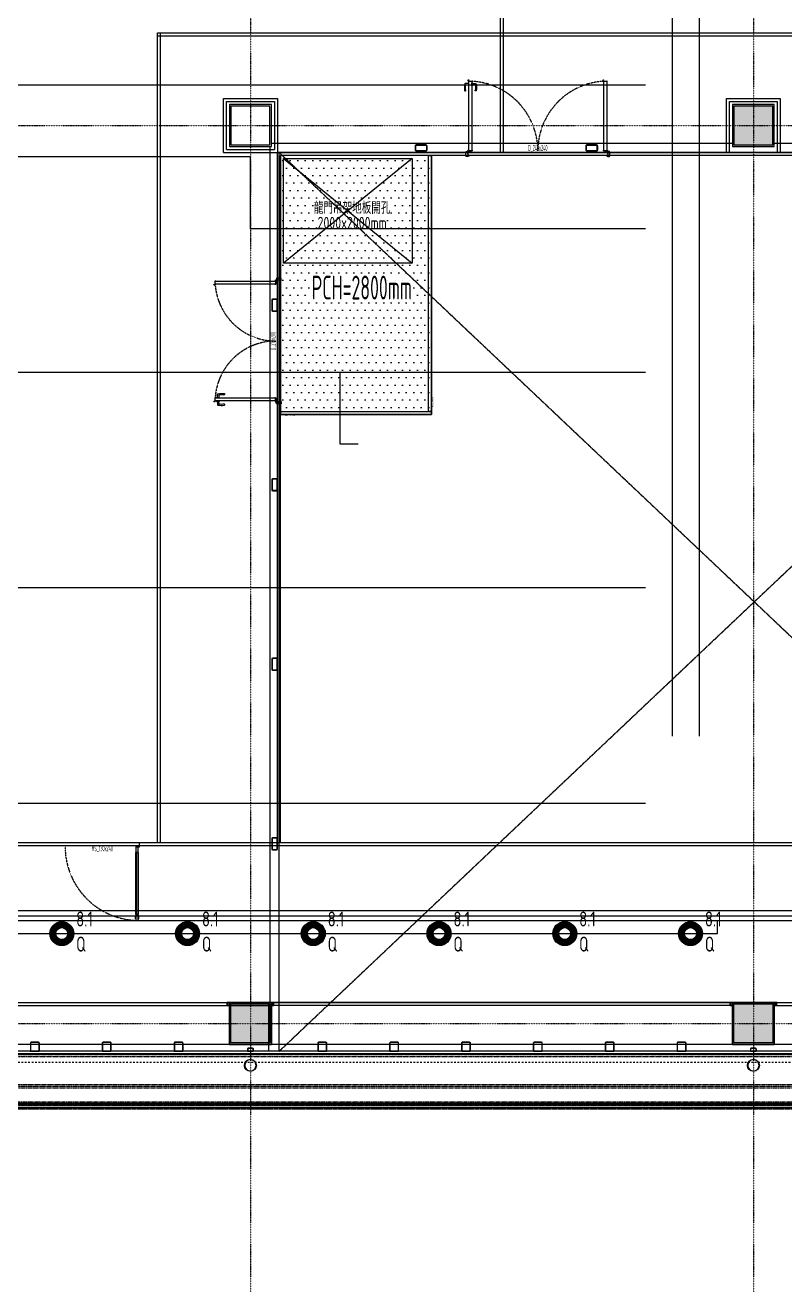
# Model space of a CAD drawing. Extents: x -32000 to 416743, y -254124 to 144214.
# Drawn here: x 197838 to 210525, y -4366 to 16676 of the extents above; entities that cross this region are included whole.
import ezdxf
from ezdxf.enums import TextEntityAlignment as Align

# ---------------------------------------------------------------- set-up
doc = ezdxf.new("R2010")
doc.units = 0
doc.header["$LTSCALE"] = 10
for name, pattern in [('H12PL4$0$JJP_三點線', [0.9, 0.3, -0.15, 0, -0.15, 0, -0.15, 0, -0.15]), ('H12PL4$0$JJP_虛線(退縮線、投影線、地下室範圍、非屬本工程、圖面分區)', [0.45, 0.3, -0.15]), ('X-F2-L30-FS-PIPE$0$CENTER2', [1.125, 0.75, -0.125, 0.125, -0.125]), ('XFDP30$0$HIDDEN', [0.3, 0.2, -0.1]), ('XFDP30$0$HIDDEN2', [0.1875, 0.125, -0.0625]), ('XFM7P40ICA$0$H12PL4$0$CENTERK1', [0.0983, 0.0833, -0.005, 0.005, -0.005]), ('XFM7P40ICA$0$H12PL4$0$DOTK1', [0.01, 0.005, -0.005]), ('XFM7P40ICA$0$H12PL4$0$JJP_三點線', [0.9, 0.3, -0.15, 0, -0.15, 0, -0.15, 0, -0.15]), ('XFM7P40ICA$0$H12PL4$0$JJP_虛線(退縮線、投影線、地下室範圍、非屬本工程、圖面分區)', [0.45, 0.3, -0.15]), ('XFM7P40ICA$0$H12PL4$0$TAI_虛線', [5.644, 2.822, -2.822])]:
    doc.linetypes.add(name, pattern=pattern)
for name, color, linetype in [('H12PL4$0$A-OBJE-MEP', 252, 'Continuous'), ('H12PL4$0$A-WALL-EX', 252, 'Continuous'), ('H12PL4$0$S-COL', 252, 'Continuous'), ('H12PL4$0$S-GRID', 252, 'Continuous'), ('X-F2-L30-FS-PIPE$0$F-SK-CEN', 1, 'X-F2-L30-FS-PIPE$0$CENTER2'), ('X-F2-L30-FS-PIPE$0$F-SK-LINE2', 2, 'Continuous'), ('X-F2-L30-FS-PIPE$0$F-SK-LINE3', 100, 'Continuous'), ('X-F2-L30-FS-PIPE$0$F-SK-LINE4', 140, 'Continuous'), ('X-F2-L30-FS-PIPE$0$F-SK-UP-QR-T68-K8.1', 40, 'Continuous'), ('XFDP30$0$A-Ceiling (50K)', 9, 'Continuous'), ('XFDP30$0$A-CR-TT2', 1, 'Continuous'), ('XFDP30$0$A-Door (50K)', 2, 'Continuous'), ('XFDP30$0$A-Floor Opening', 9, 'Continuous'), ('XFDP30$0$A-Partition-Col (50K)', 1, 'Continuous'), ('XFDP30$0$A-W-P1S (50K)', 2, 'Continuous'), ('XFDP30$0$A-W-P1S (50K_Temporary)', 2, 'XFDP30$0$HIDDEN2'), ('XFDP30$0$A-W-P1S (8K)', 2, 'Continuous'), ('XFDP30$0$A-W-P2D (50K)', 2, 'Continuous'), ('XFDP30$0$A-W-P2D (8K)', 2, 'Continuous'), ('XFDP30$0$A-W-P2D (8K於 50K時拆除)', 2, 'Continuous'), ('XFDP30$0$A-W-P2D_H-2.8m (50K)', 2, 'Continuous'), ('XFDP30$0$A-W-R1 (Rockwool) (50K)', 2, 'Continuous'), ('XFM7P40ICA$0$H12PL4$0$A-OBJE-MEP', 252, 'Continuous'), ('XFM7P40ICA$0$H12PL4$0$A-ROOF', 252, 'Continuous'), ('XFM7P40ICA$0$H12PL4$0$A-WALL-EX', 252, 'Continuous'), ('XFM7P40ICA$0$H12PL4$0$Hattch', 252, 'Continuous'), ('XFM7P40ICA$0$H12PL4$0$L40_19_DRAN', 252, 'Continuous'), ('XFM7P40ICA$0$H12PL4$0$L40_19_SIAGE1', 252, 'Continuous'), ('XFM7P40ICA$0$H12PL4$0$L40_19_SIAGE3', 252, 'Continuous'), ('XFM7P40ICA$0$H12PL4$0$L40_19_STEEL2', 252, 'Continuous'), ('XFM7P40ICA$0$H12PL4$0$L40_19_STEEL3', 252, 'Continuous'), ('XFM7P40ICA$0$H12PL4$0$L40_19_SUGATA3', 252, 'Continuous'), ('XFM7P40ICA$0$H12PL4$0$L40_19_SUGATAD', 252, 'Continuous'), ('XFM7P40ICA$0$H12PL4$0$S-COL', 252, 'Continuous'), ('XFM7P40ICA$0$H12PL4$0$S-GRID', 252, 'Continuous')]:
    doc.layers.add(name, color=color, linetype=linetype)
doc.layers.add('XFDP30$0$A-Area (50K)', color=7, linetype='Continuous', plot=False)
doc.styles.add('X-F2-L30-FS-PIPE$0$aa-txt', font='isocp.shx', dxfattribs={"bigfont": 'chineset.shx'})
doc.styles.add('XFDP30$0$AA-TXT', font='isocp.shx', dxfattribs={"width": 0.8, "bigfont": 'china.shx'})

# ---------------------------------------------------------------- blocks, each defined once
blk = doc.blocks.new('H12PL4')
at = {"layer": 'H12PL4$0$A-OBJE-MEP', "lineweight": 0, "flags": 128}
for points in [[(201695, -700, 1), (201505, -700, 1)], [(210095, -700, 1), (209905, -700, 1)]]:
    blk.add_lwpolyline(points, format="xyb", close=True, dxfattribs=at)
at = {"layer": 'H12PL4$0$A-OBJE-MEP', "lineweight": 0}
for centre in [(201600, -700), (210000, -700)]:
    blk.add_circle(centre, 100, dxfattribs=at)
at = {"layer": 'H12PL4$0$A-WALL-EX', "lineweight": 0}
blk.add_line((243100, -465), (151700, -465), dxfattribs=at)
at = {"layer": 'H12PL4$0$A-WALL-EX', "linetype": 'H12PL4$0$JJP_虛線(退縮線、投影線、地下室範圍、非屬本工程、圖面分區)', "lineweight": 0}
for p, q in [((151700, -550), (243100, -550)), ((151700, -1050), (243100, -1050)), ((151700, -1330), (243100, -1330)), ((151700, -1345), (243100, -1345)), ((151700, -1365), (243100, -1365))]:
    blk.add_line(p, q, dxfattribs=at)
at = {"layer": 'H12PL4$0$A-WALL-EX', "lineweight": 0, "flags": 128}
for points in [[(243100, -350), (151700, -350)], [(151700, -500), (243100, -500)], [(151700, -500), (243100, -500)], [(185050, -500), (243100, -500)], [(151700, -1400), (243100, -1400)]]:
    blk.add_lwpolyline(points, dxfattribs=at)
at = {"layer": 'H12PL4$0$A-WALL-EX', "linetype": 'H12PL4$0$JJP_虛線(退縮線、投影線、地下室範圍、非屬本工程、圖面分區)', "lineweight": 0, "flags": 128}
for points in [[(243100, -520), (151682.5, -520)], [(243100, -525), (151700, -525)], [(151700, -1075), (243100, -1075)], [(151682.5, -1345), (243100, -1345)], [(243100, -1315), (151700, -1315)], [(243100, -1365), (151700, -1365)], [(151700, -1400), (243100, -1400)], [(151700, -1415), (243100, -1415)]]:
    blk.add_lwpolyline(points, dxfattribs=at)
at = {"layer": 'H12PL4$0$S-COL', "lineweight": 0, "flags": 128}
for points in [[(201250, 14650), (201950, 14650), (201950, 15350), (201250, 15350)], [(209650, 14650), (210350, 14650), (210350, 15350), (209650, 15350)]]:
    blk.add_lwpolyline(points, close=True, dxfattribs=at)
for points in [[(201950, -350), (201950, 350), (201250, 350), (201250, -350)], [(210350, -350), (210350, 350), (209650, 350), (209650, -350)]]:
    blk.add_lwpolyline(points, dxfattribs=at)
at = {"layer": 'H12PL4$0$S-GRID', "linetype": 'H12PL4$0$JJP_三點線', "lineweight": 0}
for p, q in [((201600, 128250), (201600, -28000)), ((210000, 128250), (210000, -28000)), ((-29000, 15000), (289600, 15000)), ((-29000, 0), (289600, 0))]:
    blk.add_line(p, q, dxfattribs=at)
blk = doc.blocks.new('XFDP30$0$TP1-50-Partition_Col-side')
blk.add_lwpolyline([(-2.5, -4), (-2.5, -3.9), (-2.6, -3.9), (-2.5, -3), (-2.5, -0.3), (-2.4, -0.2), (-0.7, -0.2), (-0.5, -0.2), (-0.1, -0.2), (0, -0.2), (0, -0.2), (0.5, -0.2), (0.6, -0.2), (2.4, -0.2), (2.5, -0.3), (2.5, -3), (2.6, -3.9), (2.5, -3.9), (2.5, -4), (2.7, -4), (2.7, 0), (-2.7, 0), (-2.7, -4)], close=True)
for points in [[(-1.6, -2.1), (-2.3, -2.1, 0.414213), (-2.4, -2.2), (-2.4, -3.6), (-2.5, -3.6), (-2.5, -2.2, -0.414213), (-2.3, -2), (-1.6, -2), (-1.6, -2.1)], [(1.6, -2.1), (2.3, -2.1, -0.414213), (2.4, -2.2), (2.4, -3.6), (2.5, -3.6), (2.5, -2.2, 0.414213), (2.3, -2), (1.6, -2), (1.6, -2.1)]]:
    blk.add_lwpolyline(points, format="xyb")
blk.add_lwpolyline([(2.2, -3.6), (-2.2, -3.6, -0.414214), (-2.3, -3.5), (-2.3, -2.6, -0.414214), (-2.2, -2.5), (-1.3, -2.5, 0.414214), (-1.1, -2.3), (-1.1, -2.2, 0.414214), (-1.3, -2.1), (-1.9, -2.1), (-1.9, -2.1), (-1.3, -2.1, -0.414214), (-1.2, -2.2), (-1.2, -2.3, -0.414214), (-1.3, -2.4), (-2.2, -2.4, 0.414214), (-2.4, -2.6), (-2.4, -3.5, 0.414214), (-2.2, -3.6), (2.2, -3.6, 0.414214), (2.4, -3.5), (2.4, -2.6, 0.414214), (2.2, -2.4), (1.3, -2.4, -0.414214), (1.2, -2.3), (1.2, -2.2, -0.414214), (1.3, -2.1), (1.9, -2.1), (1.9, -2.1), (1.3, -2.1, 0.414214), (1.1, -2.2), (1.1, -2.3, 0.414214), (1.3, -2.5), (2.2, -2.5, -0.414214), (2.3, -2.6), (2.3, -3.5, -0.414214)], format="xyb", close=True)
blk = doc.blocks.new('XFDP30$0$Door-D240')
for p, q in [((10, 119), (10.8, 119)), ((10, 114.1), (10, 119)), ((10.8, 114.1), (10, 114.1)), ((10.8, 119), (10.8, 114.1)), ((10.8, 117.7), (14.8, 117.7)), ((14.8, 115.5), (10.8, 115.5)), ((14.8, 117.7), (16.2, 117.6))]:
    blk.add_line(p, q)
for points in [[(4.2, 117.7), (0.2, 117.7), (-1.2, 117.6, 0.327495), (-2, 116.9, 0.089847), (-2.2, 106.2, 1.144881), (-0.3, 106.6, -0.137079), (-0.3, 114.9, -0.349357), (0.2, 115.5), (4.2, 115.5)], [(4.1, 121.6), (4.1, 123.4), (4.1, 121.6), (10.7, 121.6), (10.7, 121.5), (10.3, 121.5), (10.3, 120.4, -0.414214), (10.2, 120.3), (10, 120.3), (10, 120.4), (10.1, 120.4), (10.1, 121.4), (10, 121.4), (10, 5.5), (10.1, 5.5), (10.1, 6.5), (10, 6.5), (10, 6.6), (10.2, 6.6, -0.414214), (10.3, 6.5), (10.3, 5.4, -0.414214), (10.2, 5.3), (4.8, 5.3, -0.414214), (4.7, 5.4), (4.7, 6.5, -0.414214), (4.8, 6.6), (5, 6.6), (5, 6.5), (4.9, 6.5), (4.9, 5.5), (5, 5.5), (5, 121.4), (4.9, 121.4), (4.9, 120.4), (5, 120.4), (5, 120.3), (4.8, 120.3, -0.414214), (4.7, 120.4), (4.7, 121.4), (3.9, 121.4, -0.414214), (3.9, 121.4), (3.9, 123.6, -0.414214), (3.9, 123.7), (4.7, 123.7), (4.7, 123.4), (4.1, 123.4)], [(229.1, 121.6), (229.1, 123.4), (229.1, 121.6), (235.7, 121.6), (235.7, 121.5), (235.3, 121.5), (235.3, 120.4, -0.414214), (235.2, 120.3), (235, 120.3), (235, 120.4), (235.1, 120.4), (235.1, 121.4), (235, 121.4), (235, 5.5), (235.1, 5.5), (235.1, 6.5), (235, 6.5), (235, 6.6), (235.2, 6.6, -0.414214), (235.3, 6.5), (235.3, 5.4, -0.414214), (235.2, 5.3), (229.8, 5.3, -0.414214), (229.7, 5.4), (229.7, 6.5, -0.414214), (229.8, 6.6), (230, 6.6), (230, 6.5), (229.9, 6.5), (229.9, 5.5), (230, 5.5), (230, 121.4), (229.9, 121.4), (229.9, 120.4), (230, 120.4), (230, 120.3), (229.8, 120.3, -0.414214), (229.7, 120.4), (229.7, 121.4), (228.9, 121.4, -0.414214), (228.9, 121.4), (228.9, 123.6, -0.414214), (228.9, 123.7), (229.7, 123.7), (229.7, 123.4), (229.1, 123.4)], [(4.7, -2.1, 0.306748), (4.5, -1.7), (4.1, -1.7, 0.306748), (3.9, -2.1), (4, -2.1, -0.414214), (4.1, -2.2), (4.1, -2.2), (4, -2.2), (4, -2.9), (4.6, -2.9), (4.6, -2.2), (4.5, -2.2), (4.5, -2.2, -0.414214), (4.6, -2.1), (4.7, -2.1), (4.8, -2.1, -0.414214), (5, -2.3), (5, -2.9, -0.320245), (4.7, -3.4), (3, -4), (0.6, -4, -0.414214), (0, -3.4), (0, 3.4, -0.414214), (0.6, 4), (3, 4), (3, 0), (3, -1.4, 0.414214), (3.7, -2.1), (3.9, -2.1)], [(235.3, -2.1, -0.306748), (235.5, -1.7), (235.9, -1.7, -0.306748), (236.1, -2.1), (236, -2.1, 0.414214), (235.9, -2.2), (235.9, -2.2), (236, -2.2), (236, -2.9), (235.4, -2.9), (235.4, -2.2), (235.5, -2.2), (235.5, -2.2, 0.414214), (235.4, -2.1), (235.3, -2.1), (235.2, -2.1, 0.414214), (235, -2.3), (235, -2.9, 0.320245), (235.3, -3.4), (237, -4), (239.4, -4, 0.414214), (240, -3.4), (240, 3.4, 0.414214), (239.4, 4), (237, 4), (237, 0), (237, -1.4, -0.414214), (236.3, -2.1), (236.1, -2.1)]]:
    blk.add_lwpolyline(points, format="xyb")
blk.add_lwpolyline([(5, 114.1), (5, 119), (4.2, 119), (4.2, 114.1)], close=True)
at = {"ltscale": 500}
for points in [[(3.3, 0.1), (3.3, 4.6), (3, 4.6), (3, 0.1)], [(8.5, 5.3), (4, 5.3), (4, 5.5), (8.5, 5.5)], [(231.5, 5.3), (236, 5.3), (236, 5.5), (231.5, 5.5)], [(236.7, 0.1), (236.7, 4.6), (237, 4.6), (237, 0.1)]]:
    blk.add_lwpolyline(points, close=True, dxfattribs=at)
at = {"linetype": 'XFDP30$0$HIDDEN', "ltscale": 0.1}
for centre, start, end in [((3.5, 5.1), 0, 85.9993), ((236.5, 5.1), 94.0007, 180)]:
    blk.add_arc(centre, 116.5, start, end, dxfattribs=at)
at = {"extrusion": (0, 0, -1)}
for centre, major_axis, start_param, end_param in [((14.7, 114.9), (0.417, 0.417), -0.669314, 0.675093), ((16.2, 106.3), (0.707, 0.707), 0.872811, 4.284184), ((0.4, 110.8), (10.9, 10.9), 0.51383, 1.058752), ((16.1, 116.7), (-0.624, 0.624), 0.866962, 2.13291), ((-12.5, 110.9), (21.3, 21.3), 0.585307, 0.943734)]:
    blk.add_ellipse(centre, major_axis=major_axis, ratio=1, start_param=start_param, end_param=end_param, dxfattribs=at)
at = {"ltscale": 500, "extrusion": (0, 0, -1)}
blk.add_ellipse((3.5, 5.1), major_axis=(0.495, 0.495), ratio=1, start_param=3.926991, end_param=10.210176, dxfattribs=at)
at = {"ltscale": 500}
blk.add_ellipse((236.5, 5.1), major_axis=(-0.495, 0.495), ratio=1, start_param=3.926991, end_param=10.210176, dxfattribs=at)
at = {"color": 9, "style": 'XFDP30$0$AA-TXT', "width": 0.45}
blk.add_attdef('240X240', text='', height=10, dxfattribs=at).set_placement((120, 10.1), align=Align.MIDDLE_CENTER)
blk = doc.blocks.new('*U546')
blk.add_lwpolyline([(0, 0), (0, 2.525), (0.05, 2.525), (0.05, 0)], close=True)
at = {"color": 15, "style": 'XFDP30$0$AA-TXT', "width": 0.8}
for tag, p in [('編號', (0.035, 0.07)), ('高度', (0.065, 0.07))]:
    blk.add_attdef(tag, text='', height=0.025, rotation=90, dxfattribs=at).set_placement(p, align=Align.MIDDLE_LEFT)
blk = doc.blocks.new('*U545')
blk.add_lwpolyline([(0, 0), (0, 4.275), (0.05, 4.275), (0.05, 0)], close=True)
at = {"color": 15, "style": 'XFDP30$0$AA-TXT', "width": 0.8}
for tag, p in [('編號', (0.035, 0.07)), ('高度', (0.065, 0.07))]:
    blk.add_attdef(tag, text='', height=0.025, rotation=90, dxfattribs=at).set_placement(p, align=Align.MIDDLE_LEFT)
blk = doc.blocks.new('XFDP30$0$Door-D210')
for p, q in [((10, 104), (10.8, 104)), ((10, 99.1), (10, 104)), ((10.8, 99.1), (10, 99.1)), ((10.8, 104), (10.8, 99.1)), ((10.8, 102.7), (14.8, 102.7)), ((14.8, 100.5), (10.8, 100.5)), ((14.8, 102.7), (16.2, 102.6))]:
    blk.add_line(p, q)
for points in [[(4.1, 106.6), (4.1, 108.4), (4.1, 106.6), (10.7, 106.6), (10.7, 106.5), (10.3, 106.5), (10.3, 105.4, -0.414214), (10.2, 105.3), (10, 105.3), (10, 105.4), (10.1, 105.4), (10.1, 106.4), (10, 106.4), (10, 5.5), (10.1, 5.5), (10.1, 6.5), (10, 6.5), (10, 6.6), (10.2, 6.6, -0.414214), (10.3, 6.5), (10.3, 5.4, -0.414214), (10.2, 5.3), (4.8, 5.3, -0.414214), (4.7, 5.4), (4.7, 6.5, -0.414214), (4.8, 6.6), (5, 6.6), (5, 6.5), (4.9, 6.5), (4.9, 5.5), (5, 5.5), (5, 106.4), (4.9, 106.4), (4.9, 105.4), (5, 105.4), (5, 105.3), (4.8, 105.3, -0.414214), (4.7, 105.4), (4.7, 106.4), (3.9, 106.4, -0.414214), (3.9, 106.4), (3.9, 108.6, -0.414214), (3.9, 108.7), (4.7, 108.7), (4.7, 108.4), (4.1, 108.4)], [(199.1, 106.6), (199.1, 108.4), (199.1, 106.6), (205.7, 106.6), (205.7, 106.5), (205.3, 106.5), (205.3, 105.4, -0.414214), (205.2, 105.3), (205, 105.3), (205, 105.4), (205.1, 105.4), (205.1, 106.4), (205, 106.4), (205, 5.5), (205.1, 5.5), (205.1, 6.5), (205, 6.5), (205, 6.6), (205.2, 6.6, -0.414214), (205.3, 6.5), (205.3, 5.4, -0.414214), (205.2, 5.3), (199.8, 5.3, -0.414214), (199.7, 5.4), (199.7, 6.5, -0.414214), (199.8, 6.6), (200, 6.6), (200, 6.5), (199.9, 6.5), (199.9, 5.5), (200, 5.5), (200, 106.4), (199.9, 106.4), (199.9, 105.4), (200, 105.4), (200, 105.3), (199.8, 105.3, -0.414214), (199.7, 105.4), (199.7, 106.4), (198.9, 106.4, -0.414214), (198.9, 106.4), (198.9, 108.6, -0.414214), (198.9, 108.7), (199.7, 108.7), (199.7, 108.4), (199.1, 108.4)], [(4.2, 102.7), (0.2, 102.7), (-1.2, 102.6, 0.327495), (-2, 101.9, 0.089847), (-2.2, 91.2, 1.144881), (-0.3, 91.6, -0.137079), (-0.3, 99.9, -0.349357), (0.2, 100.5), (4.2, 100.5)], [(4.7, -2.1, 0.306748), (4.5, -1.7), (4.1, -1.7, 0.306748), (3.9, -2.1), (4, -2.1, -0.414214), (4.1, -2.2), (4.1, -2.2), (4, -2.2), (4, -2.9), (4.6, -2.9), (4.6, -2.2), (4.5, -2.2), (4.5, -2.2, -0.414214), (4.6, -2.1), (4.7, -2.1), (4.8, -2.1, -0.414214), (5, -2.3), (5, -2.9, -0.320245), (4.7, -3.4), (3, -4), (0.6, -4, -0.414214), (0, -3.4), (0, 3.4, -0.414214), (0.6, 4), (3, 4), (3, 0), (3, -1.4, 0.414214), (3.7, -2.1), (3.9, -2.1)], [(205.3, -2.1, -0.306748), (205.5, -1.7), (205.9, -1.7, -0.306748), (206.1, -2.1), (206, -2.1, 0.414214), (205.9, -2.2), (205.9, -2.2), (206, -2.2), (206, -2.9), (205.4, -2.9), (205.4, -2.2), (205.5, -2.2), (205.5, -2.2, 0.414214), (205.4, -2.1), (205.3, -2.1), (205.2, -2.1, 0.414214), (205, -2.3), (205, -2.9, 0.320245), (205.3, -3.4), (207, -4), (209.4, -4, 0.414214), (210, -3.4), (210, 3.4, 0.414214), (209.4, 4), (207, 4), (207, 0), (207, -1.4, -0.414214), (206.3, -2.1), (206.1, -2.1)]]:
    blk.add_lwpolyline(points, format="xyb")
blk.add_lwpolyline([(5, 99.1), (5, 104), (4.2, 104), (4.2, 99.1)], close=True)
at = {"ltscale": 500}
for points in [[(3.3, 0.1), (3.3, 4.6), (3, 4.6), (3, 0.1)], [(8.5, 5.3), (4, 5.3), (4, 5.5), (8.5, 5.5)], [(201.5, 5.3), (206, 5.3), (206, 5.5), (201.5, 5.5)], [(206.7, 0.1), (206.7, 4.6), (207, 4.6), (207, 0.1)]]:
    blk.add_lwpolyline(points, close=True, dxfattribs=at)
at = {"linetype": 'XFDP30$0$HIDDEN', "ltscale": 0.1}
for centre, start, end in [((3.5, 5.1), 0, 85.2787), ((206.5, 5.1), 95.1453, 180)]:
    blk.add_arc(centre, 101.5, start, end, dxfattribs=at)
at = {"extrusion": (0, 0, -1)}
for centre, major_axis, start_param, end_param in [((14.7, 99.9), (-0.417, 0.417), 0.901482, 2.245889), ((16.2, 91.3), (0.707, 0.707), 0.872811, 4.284184), ((0.4, 95.8), (10.9, 10.9), 0.51383, 1.058752), ((16.1, 101.7), (-0.624, 0.624), 0.866962, 2.13291), ((-12.5, 95.9), (21.3, 21.3), 0.585307, 0.943734)]:
    blk.add_ellipse(centre, major_axis=major_axis, ratio=1, start_param=start_param, end_param=end_param, dxfattribs=at)
at = {"ltscale": 500, "extrusion": (0, 0, -1)}
blk.add_ellipse((3.5, 5.1), major_axis=(0.495, 0.495), ratio=1, start_param=3.926991, end_param=10.210176, dxfattribs=at)
at = {"ltscale": 500}
blk.add_ellipse((206.5, 5.1), major_axis=(-0.495, 0.495), ratio=1, start_param=3.926991, end_param=10.210176, dxfattribs=at)
at = {"color": 9, "style": 'XFDP30$0$AA-TXT', "width": 0.45}
blk.add_attdef('210X000', text='', height=10, dxfattribs=at).set_placement((105, 10.1), align=Align.MIDDLE)
blk = doc.blocks.new('XFDP30$0$GAD2205')
blk.add_lwpolyline([(0, 1), (0, 1), (-18, 1, -0.414214), (-18, 2), (-18, 3, -0.414214), (-18, 3), (-14, 3, 0.414214), (-13, 4), (-13, 4, 0.414214), (-14, 4), (-18, 4, -0.414214), (-18, 5), (-18, 12, -0.414214), (-18, 12), (-18, 12, 0.414214), (-18, 12), (-18, 14, 0.72636), (-19, 14), (-19, 13, 0.158507), (-19, 13), (-19, 0, 0.414214), (-19, 0), (19, 0, 0.414214), (19, 0), (19, 13, 0.158507), (19, 13), (19, 14, 0.72636), (18, 14), (18, 12, 0.414214), (18, 12, -0.414214), (18, 12), (18, 5, -0.414214), (18, 4), (14, 4, 0.414214), (13, 4), (13, 4, 0.414214), (14, 3), (18, 3, -0.414214), (18, 3), (18, 2, -0.414214), (18, 1), (0, 1)], format="xyb", close=True)
blk = doc.blocks.new('XFDP30$0$Door-S130a')
for p, q in [((8.8, 120.4), (8.8, 125.3)), ((8.8, 125.3), (9.6, 125.3)), ((9.6, 120.4), (8.8, 120.4)), ((9.6, 125.3), (9.6, 120.4))]:
    blk.add_line(p, q)
at = {"ltscale": 5}
for points in [[(8.8, 117.8), (8.8, 127.9), (4.8, 127.9), (4.8, 117.8)], [(5, 117.5), (5, 14.8), (5, 14.8), (5, 117.5)], [(8.6, 14.8), (8.5, 14.8), (8.5, 117.5), (8.6, 117.5)], [(8.8, 4.3), (8.8, 14.4), (4.8, 14.4), (4.8, 4.3)]]:
    blk.add_lwpolyline(points, close=True, dxfattribs=at)
blk.add_lwpolyline([(4.8, 120.4), (4.8, 125.3), (4, 125.3), (4, 120.4)], close=True)
blk.add_lwpolyline([(4.8, 117.9), (4.8, 116.7, 0.158507), (4.9, 116.7), (4.9, 116.5, 0.72636), (5, 116.6), (5, 116.7, 0.414214), (5, 116.7, -0.414214), (4.9, 116.8), (4.9, 117.5, -0.414214), (5, 117.5), (5.4, 117.5, 0.414214), (5.4, 117.5), (5.4, 117.6, 0.414214), (5.4, 117.6), (5, 117.6, -0.414214), (4.9, 117.6), (4.9, 117.8, -0.414214), (5, 117.8), (6.8, 117.8), (6.8, 117.8), (6.8, 117.8), (8.6, 117.8, -0.414214), (8.6, 117.8), (8.6, 117.6, -0.414214), (8.6, 117.6), (8.2, 117.6, 0.414214), (8.1, 117.6), (8.1, 117.5, 0.414214), (8.2, 117.5), (8.6, 117.5, -0.414214), (8.6, 117.5), (8.6, 116.8, -0.414214), (8.6, 116.7), (8.6, 116.7, 0.414214), (8.6, 116.7), (8.6, 116.6, 0.72636), (8.6, 116.5), (8.7, 116.7, 0.158507), (8.7, 116.7), (8.7, 117.9, 0.414214), (8.7, 117.9), (4.9, 117.9, 0.414214)], format="xyb", close=True, dxfattribs=at)
at = {"ltscale": 500}
for points in [[(3.2, -0.6), (3.2, 3.9), (3, 3.9), (3, -0.6)], [(8.5, 4.8), (4, 4.8), (4, 4.6), (8.5, 4.6)]]:
    blk.add_lwpolyline(points, close=True, dxfattribs=at)
at = {"linetype": 'XFDP30$0$HIDDEN', "ltscale": 0.1}
blk.add_arc((3.4, 4.4), 123.6, 0, 86.7594, dxfattribs=at)
at = {"ltscale": 500, "extrusion": (0, 0, -1)}
blk.add_ellipse((3.4, 4.4), major_axis=(-0.495, 0.495), ratio=1, start_param=5.497787, end_param=11.780972, dxfattribs=at)
at = {"ltscale": 5, "xscale": 0.1000000000058208, "yscale": 0.1000000000058208, "zscale": 0.1000000000058208}
blk.add_blockref('XFDP30$0$GAD2205', (6.8, 14.3), dxfattribs=at)
at = {"color": 9, "style": 'XFDP30$0$AA-TXT', "width": 0.45}
blk.add_attdef('130X240', text='', height=10, dxfattribs=at).set_placement((65, 10), align=Align.MIDDLE_CENTER)
blk = doc.blocks.new('XFDP30')
at = {"layer": 'XFDP30$0$A-Ceiling (50K)'}
h = blk.add_hatch(dxfattribs=at)
h.set_pattern_fill('DOTS', color=256, scale=2000)
h.set_pattern_definition([(0, (98140, -94584.96), (62.5, 125), [0, -125])])
h.paths.add_polyline_path([(204625, 10175), (204625, 14500), (202100, 14500), (202100, 10175)])
at = {"layer": 'XFDP30$0$A-Area (50K)'}
blk.add_lwpolyline([(175950, 89650), (174600, 89650), (174600, 350), (243151, 350), (243151, 37225), (239940, 37225), (239940, 44550), (235500, 44550), (235500, 50025), (243150, 50025), (243151, 89650), (185250, 89650), (185250, 86290), (175950, 86290)], close=True, dxfattribs=at)
at = {"layer": 'XFDP30$0$A-Ceiling (50K)'}
blk.add_lwpolyline([(204625, 10175), (204625, 14500), (202100, 14500), (202100, 10175)], close=True, dxfattribs=at)
at = {"layer": 'XFDP30$0$A-Floor Opening'}
for p, q in [((204300, 14450), (202150, 12700, 0)), ((202150, 14450, 0), (204300, 12700))]:
    blk.add_line(p, q, dxfattribs=at)
at = {"layer": 'XFDP30$0$A-Floor Opening', "elevation": 0}
blk.add_lwpolyline([(202150, 14450), (204300, 14450), (204300, 12700), (202150, 12700)], close=True, dxfattribs=at)
at = {"layer": 'XFDP30$0$A-W-P1S (50K)'}
for p, q in [((179375, 3025, 0), (216600, 3025, 0)), ((179425, 2975, 0), (216600, 2975, 0))]:
    blk.add_line(p, q, dxfattribs=at)
at = {"layer": 'XFDP30$0$A-W-P1S (50K_Temporary)', "ltscale": 2}
for p, q in [((200050, 16550, 0), (219950, 16550)), ((200050, 3025, 0), (200050, 16550, 0)), ((200050, 16500, 0), (219950, 16500, 0)), ((200100, 3025, 0), (200100, 16550, 0))]:
    blk.add_line(p, q, dxfattribs=at)
at = {"layer": 'XFDP30$0$A-W-P1S (8K)'}
for p, q in [((201150, 15450), (202050, 15450)), ((201150, 14550), (201150, 15450)), ((201200, 15400), (202000, 15400)), ((201200, 14600), (201200, 15400)), ((202000, 15400), (202000, 14600)), ((202050, 15450), (202050, 14550)), ((209550, 15450), (210450, 15450)), ((209550, 14550), (209550, 15450)), ((209600, 15400), (210400, 15400)), ((209600, 14550), (209600, 15400)), ((210400, 15400), (210400, 14550)), ((210450, 15450), (210450, 14550)), ((201150, 14550), (202050, 14550)), ((201200, 14600), (202000, 14600))]:
    blk.add_line(p, q, dxfattribs=at)
at = {"layer": 'XFDP30$0$A-W-P2D (50K)'}
for p, q in [((202050, 3025, 0), (202050, 14550, 0)), ((217950, 14550), (202050, 14550, 0)), ((202100, 3025, 0), (202100, 14500, 0)), ((205775, 14500, 0), (202100, 14500, 0)), ((217900, 14500), (205775, 14500, 0))]:
    blk.add_line(p, q, dxfattribs=at)
at = {"layer": 'XFDP30$0$A-W-P2D (8K)'}
for p, q in [((217950, 14550), (205825, 14550)), ((217900, 14500), (205775, 14500, 0))]:
    blk.add_line(p, q, dxfattribs=at)
at = {"layer": 'XFDP30$0$A-W-P2D (8K於 50K時拆除)'}
for p, q in [((205775, 14550, 0), (205775, 28825, 0)), ((205825, 14550, 0), (205825, 28775, 0))]:
    blk.add_line(p, q, dxfattribs=at)
at = {"layer": 'XFDP30$0$A-W-R1 (Rockwool) (50K)'}
for p, q in [((193550, 350, 0), (201250, 350)), ((193550, 300), (201250, 300, 0)), ((209650, 350, 0), (201950, 350)), ((209650, 300), (201950, 300, 0)), ((210350, 350, 0), (218050, 350)), ((210350, 300), (218050, 300, 0))]:
    blk.add_line(p, q, dxfattribs=at)
at = {"layer": 'XFDP30$0$A-Door (50K)', "xscale": 10, "yscale": 10, "zscale": 10}
blk.add_blockref('XFDP30$0$Door-D240', (205200, 14525), dxfattribs=at).add_auto_attribs({'240X240': 'D_240x240'})
at = {"layer": 'XFDP30$0$A-Door (50K)', "xscale": 10, "yscale": 10, "zscale": 10, "rotation": 90}
blk.add_blockref('XFDP30$0$Door-D210', (202075, 10350, 0), dxfattribs=at).add_auto_attribs({'210X000': 'D_210x200'})
at = {"layer": 'XFDP30$0$A-Door (50K)'}
ref = blk.add_blockref('XFDP30$0$Door-S130a', (199775, 3000, 0), dxfattribs=dict(at, xscale=10, yscale=10, zscale=10, rotation=180))
ref.add_attrib('130X240', 'MS_130x240', dxfattribs={"layer": '0', "color": 9, "height": 100, "style": 'XFDP30$0$AA-TXT', "width": 0.45}).set_placement((199125, 2925, 0), align=Align.MIDDLE_CENTER)
at = {"layer": 'XFDP30$0$A-Partition-Col (50K)', "yscale": 10, "zscale": 10}
for p, xscale, rotation in [((201250, 325, 0), 10, 270), ((201950, 325, 0), -10, 90), ((209650, 325, 0), 10, 270), ((210350, 325, 0), -10, 90)]:
    blk.add_blockref('XFDP30$0$TP1-50-Partition_Col-side', p, dxfattribs=dict(at, xscale=xscale, rotation=rotation))
at = {"layer": 'XFDP30$0$A-W-P2D_H-2.8m (50K)'}
ref = blk.add_blockref('*U545', (204575, 10225, 0), dxfattribs=dict(at, xscale=1000, yscale=1000, zscale=1000))
ref.add_attrib('高度', 'WALL H=2.8m', dxfattribs={"layer": '0', "color": 15, "height": 25, "rotation": 90, "style": 'XFDP30$0$AA-TXT', "width": 0.8}).set_placement((204640, 10295, 0), align=Align.MIDDLE_LEFT)
ref = blk.add_blockref('*U546', (202100, 10225), dxfattribs=dict(at, xscale=1000, yscale=1000, zscale=1000, rotation=270))
ref.add_attrib('高度', 'WALL H=2.8m', dxfattribs={"layer": '0', "color": 15, "height": 25, "style": 'XFDP30$0$AA-TXT', "width": 0.8}).set_placement((202170, 10160), align=Align.MIDDLE_LEFT)
at = {"layer": 'XFDP30$0$A-CR-TT2', "style": 'XFDP30$0$AA-TXT', "width": 0.6}
blk.add_text('PCH=2800mm', height=400, dxfattribs=at).set_placement((203461, 12294), align=Align.MIDDLE)
at = {"layer": 'XFDP30$0$A-Floor Opening', "style": 'XFDP30$0$AA-TXT', "width": 0.8}
for s, p in [('龍門吊架地板開孔', (203299, 13625, 0)), ('2000x2000mm', (203299, 13375, 0))]:
    blk.add_text(s, height=200, dxfattribs=at).set_placement(p, align=Align.MIDDLE_CENTER)
blk = doc.blocks.new('XFM7P40ICA$0$H12PL4')
at = {"layer": 'XFM7P40ICA$0$H12PL4$0$Hattch', "linetype": 'Continuous', "lineweight": 0}
for points in [[(209650, 14650), (210350, 14650), (210350, 15350), (209650, 15350)], [(201250, -350), (201950, -350), (201950, 350), (201250, 350)], [(209650, -350), (210350, -350), (210350, 350), (209650, 350)]]:
    blk.add_hatch(color=256, dxfattribs=at).paths.add_polyline_path(points)
at = {"layer": 'XFM7P40ICA$0$H12PL4$0$A-OBJE-MEP', "lineweight": 0, "flags": 128}
for points in [[(201695, -700, 1), (201505, -700, 1)], [(210095, -700, 1), (209905, -700, 1)]]:
    blk.add_lwpolyline(points, format="xyb", close=True, dxfattribs=at)
at = {"layer": 'XFM7P40ICA$0$H12PL4$0$A-OBJE-MEP', "lineweight": 0}
for centre in [(201600, -700), (210000, -700)]:
    blk.add_circle(centre, 100, dxfattribs=at)
at = {"layer": 'XFM7P40ICA$0$H12PL4$0$A-ROOF', "linetype": 'XFM7P40ICA$0$H12PL4$0$TAI_虛線', "lineweight": 0, "flags": 128}
blk.add_lwpolyline([(243635, -650), (151609, -650)], dxfattribs=at)
at = {"layer": 'XFM7P40ICA$0$H12PL4$0$A-WALL-EX', "linetype": 'XFM7P40ICA$0$H12PL4$0$JJP_虛線(退縮線、投影線、地下室範圍、非屬本工程、圖面分區)', "lineweight": 0}
for p, q in [((151700, -550), (243100, -550)), ((151700, -1050), (243100, -1050)), ((151700, -1330), (243100, -1330)), ((151700, -1345), (243100, -1345)), ((151700, -1365), (243100, -1365))]:
    blk.add_line(p, q, dxfattribs=at)
at = {"layer": 'XFM7P40ICA$0$H12PL4$0$A-WALL-EX', "lineweight": 0, "flags": 128}
for points in [[(243100, -465), (151700, -465)], [(151700, -500), (243100, -500)]]:
    blk.add_lwpolyline(points, dxfattribs=at)
at = {"layer": 'XFM7P40ICA$0$H12PL4$0$A-WALL-EX', "linetype": 'XFM7P40ICA$0$H12PL4$0$JJP_虛線(退縮線、投影線、地下室範圍、非屬本工程、圖面分區)', "lineweight": 0, "flags": 128}
for points in [[(243100, -520), (151700, -520)], [(243100, -525), (151700, -525)], [(243100, -1025), (151700, -1025)], [(151700, -1075), (243100, -1075)], [(243100, -1315), (151700, -1315)], [(151700, -1345), (243100, -1345)], [(243100, -1365), (151700, -1365)], [(151700, -1400), (243100, -1400)], [(151700, -1415), (243100, -1415)], [(151700, -1425), (243100, -1425)]]:
    blk.add_lwpolyline(points, dxfattribs=at)
at = {"layer": 'XFM7P40ICA$0$H12PL4$0$L40_19_DRAN', "lineweight": 0}
for centre in [(201600, -700), (210000, -700)]:
    blk.add_circle(centre, 100, dxfattribs=at)
at = {"layer": 'XFM7P40ICA$0$H12PL4$0$L40_19_SIAGE1', "lineweight": 0}
for p, q in [((201930, 350), (201930, 14650)), ((209650, 14700), (201950, 14700)), ((202080, 14550), (217950, 14550)), ((202080, -465), (202080, 14550)), ((218050, 14700), (210350, 14700)), ((193550, 350), (201900, 350)), ((151700, -500), (243075, -500))]:
    blk.add_line(p, q, dxfattribs=at)
at = {"layer": 'XFM7P40ICA$0$H12PL4$0$L40_19_SIAGE3', "lineweight": 0}
for p, q in [((193550, 300), (201900, 300)), ((201900, 350), (201900, -465)), ((243225, -465), (151665, -465))]:
    blk.add_line(p, q, dxfattribs=at)
at = {"layer": 'XFM7P40ICA$0$H12PL4$0$L40_19_STEEL2', "lineweight": 0, "flags": 128}
for points in [[(201250, 15350), (201250, 14650), (201950, 14650), (201950, 15350)], [(201275, 15325), (201275, 14675), (201925, 14675), (201925, 15325)], [(209650, 15350), (209650, 14650), (210350, 14650), (210350, 15350)], [(209675, 15325), (209675, 14675), (210325, 14675), (210325, 15325)], [(201250, -350), (201250, 350), (201950, 350), (201950, -350)], [(201275, -325), (201275, 325), (201925, 325), (201925, -325)], [(209650, -350), (209650, 350), (210350, 350), (210350, -350)], [(209675, -325), (209675, 325), (210325, 325), (210325, -325)]]:
    blk.add_lwpolyline(points, close=True, dxfattribs=at)
at = {"layer": 'XFM7P40ICA$0$H12PL4$0$L40_19_STEEL3', "lineweight": 0, "flags": 128}
for points in [[(204532, 14675), (204368, 14675, 0.4142136), (204350, 14657), (204350, 14593, 0.4142136), (204368, 14575), (204532, 14575, 0.4142136), (204550, 14593), (204550, 14657, 0.4142136)], [(204532, 14669), (204368, 14669, 0.4142136), (204356, 14657), (204356, 14593, 0.4142136), (204368, 14581), (204532, 14581, 0.4142136), (204544, 14593), (204544, 14657, 0.4142136)], [(207382, 14675), (207218, 14675, 0.4142136), (207200, 14657), (207200, 14593, 0.4142136), (207218, 14575), (207382, 14575, 0.4142136), (207400, 14593), (207400, 14657, 0.4142136)], [(207382, 14669), (207218, 14669, 0.4142136), (207206, 14657), (207206, 14593, 0.4142136), (207218, 14581), (207382, 14581, 0.4142136), (207394, 14593), (207394, 14657, 0.4142136)], [(201955, 12082), (201955, 11918, 0.4142136), (201973, 11900), (202037, 11900, 0.4142136), (202055, 11918), (202055, 12082, 0.4142136), (202037, 12100), (201973, 12100, 0.4142136)], [(201961, 12082), (201961, 11918, 0.4142136), (201973, 11906), (202037, 11906, 0.4142136), (202049, 11918), (202049, 12082, 0.4142136), (202037, 12094), (201973, 12094, 0.4142136)], [(201955, 9082), (201955, 8918, 0.4142136), (201973, 8900), (202037, 8900, 0.4142136), (202055, 8918), (202055, 9082, 0.4142136), (202037, 9100), (201973, 9100, 0.4142136)], [(201961, 9082), (201961, 8918, 0.4142136), (201973, 8906), (202037, 8906, 0.4142136), (202049, 8918), (202049, 9082, 0.4142136), (202037, 9094), (201973, 9094, 0.4142136)], [(201955, 6082), (201955, 5918, 0.4142136), (201973, 5900), (202037, 5900, 0.4142136), (202055, 5918), (202055, 6082, 0.4142136), (202037, 6100), (201973, 6100, 0.4142136)], [(201961, 6082), (201961, 5918, 0.4142136), (201973, 5906), (202037, 5906, 0.4142136), (202049, 5918), (202049, 6082, 0.4142136), (202037, 6094), (201973, 6094, 0.4142136)], [(201955, 3082), (201955, 2918, 0.4142136), (201973, 2900), (202037, 2900, 0.4142136), (202055, 2918), (202055, 3082, 0.4142136), (202037, 3100), (201973, 3100, 0.4142136)], [(201961, 3082), (201961, 2918, 0.4142136), (201973, 2906), (202037, 2906, 0.4142136), (202049, 2918), (202049, 3082, 0.4142136), (202037, 3094), (201973, 3094, 0.4142136)], [(198061.5, -315), (197938.5, -315, 0.4142136), (197925, -328.5), (197925, -451.5, 0.4142136), (197938.5, -465), (198061.5, -465, 0.4142136), (198075, -451.5), (198075, -328.5, 0.4142136)], [(198061.5, -319.5), (197938.5, -319.5, 0.4142136), (197929.5, -328.5), (197929.5, -451.5, 0.4142136), (197938.5, -460.5), (198061.5, -460.5, 0.4142136), (198070.5, -451.5), (198070.5, -328.5, 0.4142136)], [(199261.5, -315), (199138.5, -315, 0.4142136), (199125, -328.5), (199125, -451.5, 0.4142136), (199138.5, -465), (199261.5, -465, 0.4142136), (199275, -451.5), (199275, -328.5, 0.4142136)], [(199261.5, -319.5), (199138.5, -319.5, 0.4142136), (199129.5, -328.5), (199129.5, -451.5, 0.4142136), (199138.5, -460.5), (199261.5, -460.5, 0.4142136), (199270.5, -451.5), (199270.5, -328.5, 0.4142136)], [(200461.5, -315), (200338.5, -315, 0.4142136), (200325, -328.5), (200325, -451.5, 0.4142136), (200338.5, -465), (200461.5, -465, 0.4142136), (200475, -451.5), (200475, -328.5, 0.4142136)], [(200461.5, -319.5), (200338.5, -319.5, 0.4142136), (200329.5, -328.5), (200329.5, -451.5, 0.4142136), (200338.5, -460.5), (200461.5, -460.5, 0.4142136), (200470.5, -451.5), (200470.5, -328.5, 0.4142136)], [(201636.5, -415), (201563.5, -415, 0.4142136), (201550, -428.5), (201550, -451.5, 0.4142136), (201563.5, -465), (201636.5, -465, 0.4142136), (201650, -451.5), (201650, -428.5, 0.4142136)], [(201636.5, -419.5), (201563.5, -419.5, 0.4142136), (201554.5, -428.5), (201554.5, -451.5, 0.4142136), (201563.5, -460.5), (201636.5, -460.5, 0.4142136), (201645.5, -451.5), (201645.5, -428.5, 0.4142136)], [(202861.5, -315), (202738.5, -315, 0.4142136), (202725, -328.5), (202725, -451.5, 0.4142136), (202738.5, -465), (202861.5, -465, 0.4142136), (202875, -451.5), (202875, -328.5, 0.4142136)], [(202861.5, -319.5), (202738.5, -319.5, 0.4142136), (202729.5, -328.5), (202729.5, -451.5, 0.4142136), (202738.5, -460.5), (202861.5, -460.5, 0.4142136), (202870.5, -451.5), (202870.5, -328.5, 0.4142136)], [(204061.5, -315), (203938.5, -315, 0.4142136), (203925, -328.5), (203925, -451.5, 0.4142136), (203938.5, -465), (204061.5, -465, 0.4142136), (204075, -451.5), (204075, -328.5, 0.4142136)], [(204061.5, -319.5), (203938.5, -319.5, 0.4142136), (203929.5, -328.5), (203929.5, -451.5, 0.4142136), (203938.5, -460.5), (204061.5, -460.5, 0.4142136), (204070.5, -451.5), (204070.5, -328.5, 0.4142136)], [(205261.5, -315), (205138.5, -315, 0.4142136), (205125, -328.5), (205125, -451.5, 0.4142136), (205138.5, -465), (205261.5, -465, 0.4142136), (205275, -451.5), (205275, -328.5, 0.4142136)], [(205261.5, -319.5), (205138.5, -319.5, 0.4142136), (205129.5, -328.5), (205129.5, -451.5, 0.4142136), (205138.5, -460.5), (205261.5, -460.5, 0.4142136), (205270.5, -451.5), (205270.5, -328.5, 0.4142136)], [(206461.5, -315), (206338.5, -315, 0.4142136), (206325, -328.5), (206325, -451.5, 0.4142136), (206338.5, -465), (206461.5, -465, 0.4142136), (206475, -451.5), (206475, -328.5, 0.4142136)], [(206461.5, -319.5), (206338.5, -319.5, 0.4142136), (206329.5, -328.5), (206329.5, -451.5, 0.4142136), (206338.5, -460.5), (206461.5, -460.5, 0.4142136), (206470.5, -451.5), (206470.5, -328.5, 0.4142136)], [(207661.5, -315), (207538.5, -315, 0.4142136), (207525, -328.5), (207525, -451.5, 0.4142136), (207538.5, -465), (207661.5, -465, 0.4142136), (207675, -451.5), (207675, -328.5, 0.4142136)], [(207661.5, -319.5), (207538.5, -319.5, 0.4142136), (207529.5, -328.5), (207529.5, -451.5, 0.4142136), (207538.5, -460.5), (207661.5, -460.5, 0.4142136), (207670.5, -451.5), (207670.5, -328.5, 0.4142136)], [(208861.5, -315), (208738.5, -315, 0.4142136), (208725, -328.5), (208725, -451.5, 0.4142136), (208738.5, -465), (208861.5, -465, 0.4142136), (208875, -451.5), (208875, -328.5, 0.4142136)], [(208861.5, -319.5), (208738.5, -319.5, 0.4142136), (208729.5, -328.5), (208729.5, -451.5, 0.4142136), (208738.5, -460.5), (208861.5, -460.5, 0.4142136), (208870.5, -451.5), (208870.5, -328.5, 0.4142136)], [(210036.5, -415), (209963.5, -415, 0.4142136), (209950, -428.5), (209950, -451.5, 0.4142136), (209963.5, -465), (210036.5, -465, 0.4142136), (210050, -451.5), (210050, -428.5, 0.4142136)], [(210036.5, -419.5), (209963.5, -419.5, 0.4142136), (209954.5, -428.5), (209954.5, -451.5, 0.4142136), (209963.5, -460.5), (210036.5, -460.5, 0.4142136), (210045.5, -451.5), (210045.5, -428.5, 0.4142136)]]:
    blk.add_lwpolyline(points, format="xyb", close=True, dxfattribs=at)
at = {"layer": 'XFM7P40ICA$0$H12PL4$0$L40_19_SUGATA3', "linetype": 'XFM7P40ICA$0$H12PL4$0$CENTERK1', "lineweight": 0}
for p, q in [((202080, -465), (217950, 14550)), ((202080, 14550), (217950, -465))]:
    blk.add_line(p, q, dxfattribs=at)
at = {"layer": 'XFM7P40ICA$0$H12PL4$0$L40_19_SUGATAD', "linetype": 'XFM7P40ICA$0$H12PL4$0$DOTK1', "lineweight": 0}
blk.add_line((151700, -1425), (243100, -1425), dxfattribs=at)
at = {"layer": 'XFM7P40ICA$0$H12PL4$0$S-COL', "lineweight": 0, "flags": 128}
for points in [[(209650, 14650), (210350, 14650), (210350, 15350), (209650, 15350)], [(201250, -350), (201950, -350), (201950, 350), (201250, 350)], [(209650, -350), (210350, -350), (210350, 350), (209650, 350)]]:
    blk.add_lwpolyline(points, close=True, dxfattribs=at)
at = {"layer": 'XFM7P40ICA$0$H12PL4$0$S-GRID', "linetype": 'XFM7P40ICA$0$H12PL4$0$JJP_三點線', "lineweight": 0}
for p, q in [((201600, 128250), (201600, -28000)), ((210000, 128250), (210000, -28000)), ((-29000, 15000), (289600, 15000)), ((-29000, 0), (289600, 0))]:
    blk.add_line(p, q, dxfattribs=at)
blk = doc.blocks.new('XFM7P40ICA')
blk.add_blockref('XFM7P40ICA$0$H12PL4', (0, 0))
blk = doc.blocks.new('X-F2-L30-FS-PIPE$0$FS02-Q-81')
at = {"const_width": 0.5}
blk.add_lwpolyline([(-0.75, 0, 1), (0.75, 0, 1)], format="xyb", close=True, dxfattribs=at)
for radius in [1, 0.5]:
    blk.add_circle((0, 0), radius)
at = {"style": 'X-F2-L30-FS-PIPE$0$aa-txt', "width": 0.8}
for s, p in [('8.1', (1.2, 0.6)), ('Q', (1.2, -1.5))]:
    blk.add_text(s, height=1.25, dxfattribs=at).set_placement(p)
blk = doc.blocks.new('X-F2-L30-FS-PIPE')
at = {"layer": 'X-F2-L30-FS-PIPE$0$F-SK-CEN'}
blk.add_line((192168, 1800), (236832, 1800, 0), dxfattribs=at)
at = {"layer": 'X-F2-L30-FS-PIPE$0$F-SK-LINE2'}
for p, q in [((208650, 4800), (208650, 42075)), ((209100, 4800), (209100, 42075))]:
    blk.add_line(p, q, dxfattribs=at)
at = {"layer": 'X-F2-L30-FS-PIPE$0$F-SK-LINE3'}
for p, q in [((208200, 15675), (192084, 15675)), ((201600, 14475), (192084, 14475)), ((201600, 13275), (201600, 14475)), ((208200, 13275), (201600, 13275)), ((208200, 10875), (192084, 10875)), ((203100, 9675), (203100, 10875)), ((203400, 9675), (203100, 9675)), ((208200, 7275), (192084, 7275)), ((208200, 3675), (192084, 3675)), ((209400, 1500), (209400, 1716, 0)), ((194450, 1500), (209400, 1500))]:
    blk.add_line(p, q, dxfattribs=at)
at = {"layer": 'X-F2-L30-FS-PIPE$0$F-SK-LINE4', "elevation": 0}
blk.add_lwpolyline([(192168, 1716), (192168, 1884), (236832, 1884), (236832, 1716)], close=True, dxfattribs=at)
at = {"layer": 'X-F2-L30-FS-PIPE$0$F-SK-UP-QR-T68-K8.1', "xscale": 200, "yscale": 200, "zscale": 200}
for p in [(198450, 1500), (200550, 1500), (202650, 1500), (204750, 1500), (206850, 1500), (208950, 1500)]:
    blk.add_blockref('X-F2-L30-FS-PIPE$0$FS02-Q-81', p, dxfattribs=at)

msp = doc.modelspace()

# ---------------------------------------------------------------- block references
for name in ['H12PL4', 'XFM7P40ICA', 'XFDP30', 'X-F2-L30-FS-PIPE']:
    msp.add_blockref(name, (0, 0))

doc.saveas('drawing.dxf')
